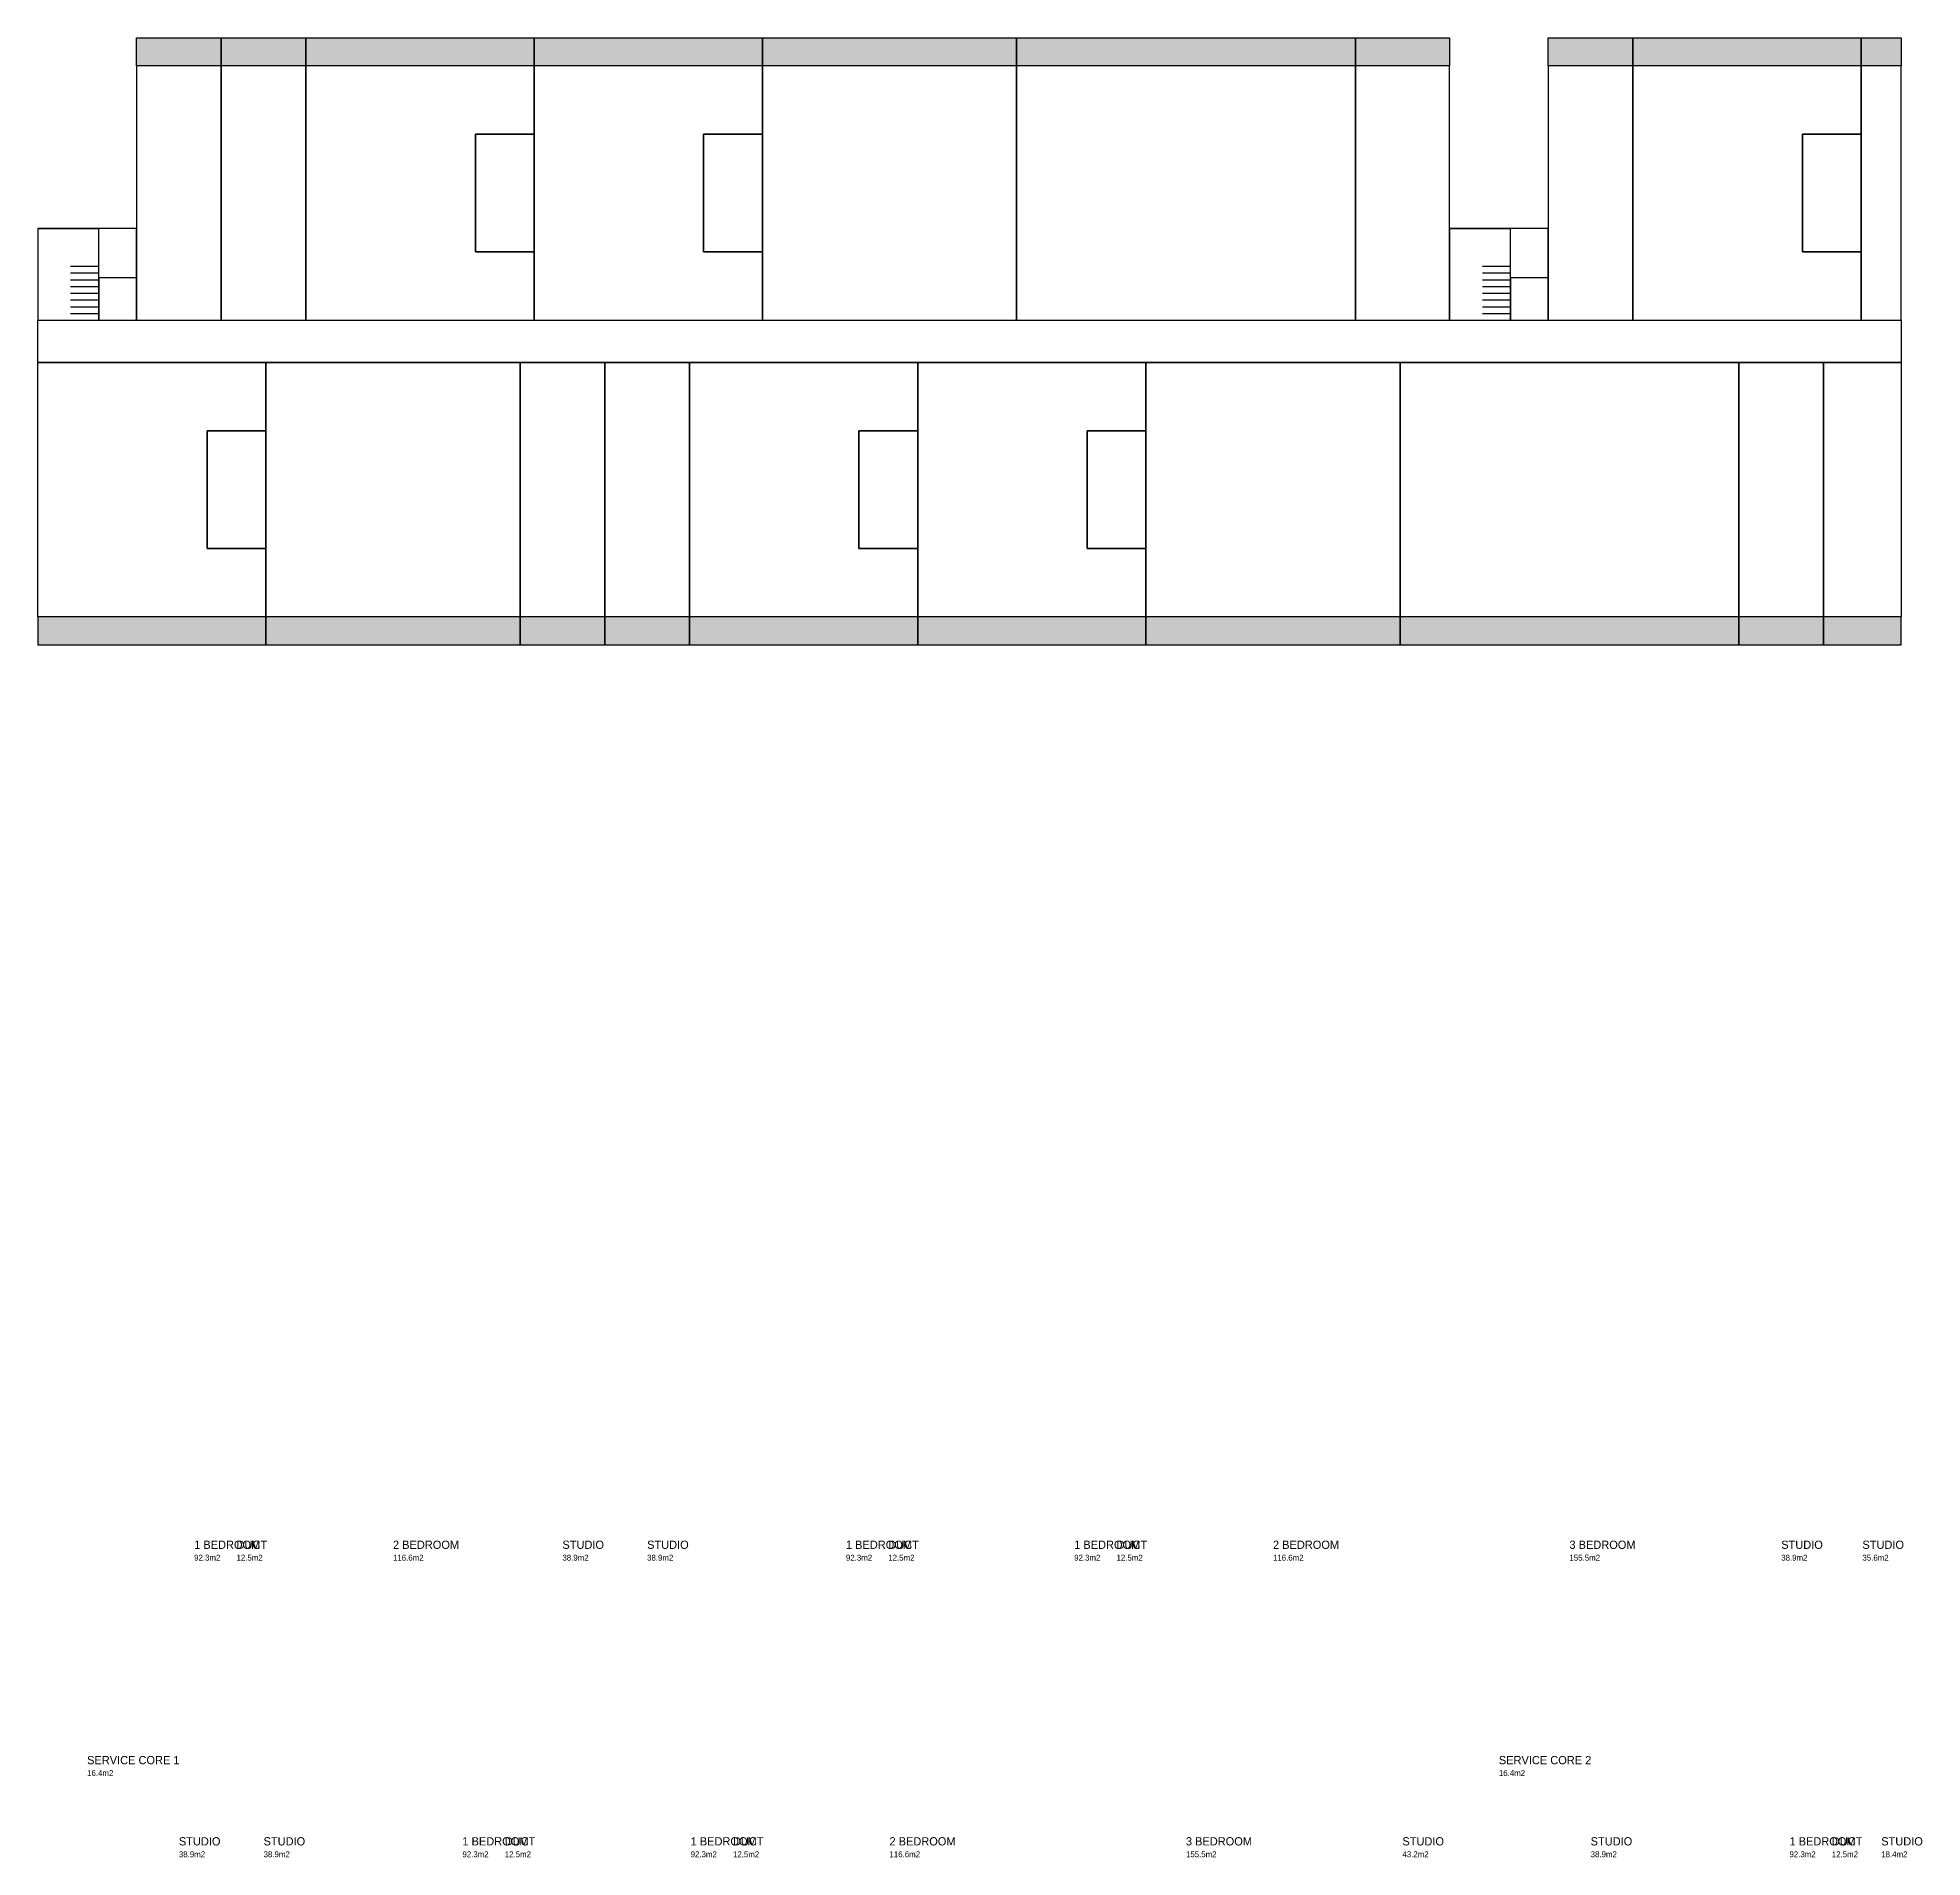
# Model space of a CAD drawing. Header units: metres. Extents: x 18 to 98.1, y -35.6 to 41.7.
import ezdxf

# ---------------------------------------------------------------- set-up
doc = ezdxf.new("R2010")
doc.units = ezdxf.units.M
for name, color, linetype in [('A-BALC', 4, 'Continuous'), ('A-CIRC', 8, 'Continuous'), ('A-CORE', 30, 'Continuous'), ('A-DOOR', 1, 'Continuous'), ('A-HATCH', 251, 'Continuous'), ('A-TEXT', 3, 'Continuous'), ('A-WALL', 7, 'Continuous')]:
    doc.layers.add(name, color=color, linetype=linetype)

msp = doc.modelspace()

# ---------------------------------------------------------------- hatches: boundary and pattern name
at = {"layer": 'A-HATCH'}
for points in [[(25.8, 40.5), (22.2, 40.5), (22.2, 41.7), (25.8, 41.7)], [(29.4, 40.5), (25.8, 40.5), (25.8, 41.7), (29.4, 41.7)], [(39.1, 40.5), (29.4, 40.5), (29.4, 41.7), (39.1, 41.7)], [(48.8, 40.5), (39.1, 40.5), (39.1, 41.7), (48.8, 41.7)], [(59.6, 40.5), (48.8, 40.5), (48.8, 41.7), (59.6, 41.7)], [(74, 40.5), (59.6, 40.5), (59.6, 41.7), (74, 41.7)], [(78, 40.5), (74, 40.5), (74, 41.7), (78, 41.7)], [(85.8, 40.5), (82.2, 40.5), (82.2, 41.7), (85.8, 41.7)], [(95.5, 40.5), (85.8, 40.5), (85.8, 41.7), (95.5, 41.7)], [(97.2, 40.5), (95.5, 40.5), (95.5, 41.7), (97.2, 41.7)], [(27.7, 17.1), (18, 17.1), (18, 15.9), (27.7, 15.9)], [(38.5, 17.1), (27.7, 17.1), (27.7, 15.9), (38.5, 15.9)], [(42.1, 17.1), (38.5, 17.1), (38.5, 15.9), (42.1, 15.9)], [(45.7, 17.1), (42.1, 17.1), (42.1, 15.9), (45.7, 15.9)], [(55.4, 17.1), (45.7, 17.1), (45.7, 15.9), (55.4, 15.9)], [(65.1, 17.1), (55.4, 17.1), (55.4, 15.9), (65.1, 15.9)], [(75.9, 17.1), (65.1, 17.1), (65.1, 15.9), (75.9, 15.9)], [(90.3, 17.1), (75.9, 17.1), (75.9, 15.9), (90.3, 15.9)], [(93.9, 17.1), (90.3, 17.1), (90.3, 15.9), (93.9, 15.9)], [(97.2, 17.1), (93.9, 17.1), (93.9, 15.9), (97.2, 15.9)]]:
    msp.add_hatch(color=7, dxfattribs=at).paths.add_polyline_path(points)

# ---------------------------------------------------------------- linework, layer by layer
at = {"layer": 'A-BALC'}
for points in [[(25.8, 40.5), (22.2, 40.5), (22.2, 41.7), (25.8, 41.7)], [(29.4, 40.5), (25.8, 40.5), (25.8, 41.7), (29.4, 41.7)], [(39.1, 40.5), (29.4, 40.5), (29.4, 41.7), (39.1, 41.7)], [(48.8, 40.5), (39.1, 40.5), (39.1, 41.7), (48.8, 41.7)], [(59.6, 40.5), (48.8, 40.5), (48.8, 41.7), (59.6, 41.7)], [(74, 40.5), (59.6, 40.5), (59.6, 41.7), (74, 41.7)], [(78, 40.5), (74, 40.5), (74, 41.7), (78, 41.7)], [(85.8, 40.5), (82.2, 40.5), (82.2, 41.7), (85.8, 41.7)], [(95.5, 40.5), (85.8, 40.5), (85.8, 41.7), (95.5, 41.7)], [(97.2, 40.5), (95.5, 40.5), (95.5, 41.7), (97.2, 41.7)], [(27.7, 17.1), (18, 17.1), (18, 15.9), (27.7, 15.9)], [(38.5, 17.1), (27.7, 17.1), (27.7, 15.9), (38.5, 15.9)], [(42.1, 17.1), (38.5, 17.1), (38.5, 15.9), (42.1, 15.9)], [(45.7, 17.1), (42.1, 17.1), (42.1, 15.9), (45.7, 15.9)], [(55.4, 17.1), (45.7, 17.1), (45.7, 15.9), (55.4, 15.9)], [(65.1, 17.1), (55.4, 17.1), (55.4, 15.9), (65.1, 15.9)], [(75.9, 17.1), (65.1, 17.1), (65.1, 15.9), (75.9, 15.9)], [(90.3, 17.1), (75.9, 17.1), (75.9, 15.9), (90.3, 15.9)], [(93.9, 17.1), (90.3, 17.1), (90.3, 15.9), (93.9, 15.9)], [(97.2, 17.1), (93.9, 17.1), (93.9, 15.9), (97.2, 15.9)]]:
    msp.add_lwpolyline(points, close=True, dxfattribs=at)
at = {"layer": 'A-CIRC'}
msp.add_lwpolyline([(18, 29.7), (97.2, 29.7), (97.2, 27.9), (18, 27.9)], close=True, dxfattribs=at)
at = {"layer": 'A-CORE'}
for p, q in [((19.4, 31.9933), (20.6, 31.9933)), ((19.4, 31.7067), (20.6, 31.7067)), ((19.4, 31.42), (20.6, 31.42)), ((79.4, 31.9933), (80.6, 31.9933)), ((79.4, 31.7067), (80.6, 31.7067)), ((79.4, 31.42), (80.6, 31.42)), ((19.4, 31.1333), (20.6, 31.1333)), ((19.4, 30.8467), (20.6, 30.8467)), ((19.4, 30.56), (20.6, 30.56)), ((79.4, 31.1333), (80.6, 31.1333)), ((79.4, 30.8467), (80.6, 30.8467)), ((79.4, 30.56), (80.6, 30.56)), ((18.2867, 29.7), (19.4867, 29.7)), ((18.5733, 29.7), (19.7733, 29.7)), ((18.86, 29.7), (20.06, 29.7)), ((19.1467, 29.7), (20.3467, 29.7)), ((19.4, 30.2733), (20.6, 30.2733)), ((19.4, 29.9867), (20.6, 29.9867)), ((19.4333, 29.7), (20.6333, 29.7)), ((19.72, 29.7), (20.92, 29.7)), ((20.0067, 29.7), (21.2067, 29.7)), ((20.2933, 29.7), (21.4933, 29.7)), ((78.2867, 29.7), (79.4867, 29.7)), ((78.5733, 29.7), (79.7733, 29.7)), ((78.86, 29.7), (80.06, 29.7)), ((79.1467, 29.7), (80.3467, 29.7)), ((79.4, 30.2733), (80.6, 30.2733)), ((79.4, 29.9867), (80.6, 29.9867)), ((79.4333, 29.7), (80.6333, 29.7)), ((79.72, 29.7), (80.92, 29.7)), ((80.0067, 29.7), (81.2067, 29.7)), ((80.2933, 29.7), (81.4933, 29.7))]:
    msp.add_line(p, q, dxfattribs=at)
for points in [[(18, 29.7), (20.6, 29.7), (20.6, 33.58), (18, 33.58)], [(78, 29.7), (80.6, 29.7), (80.6, 33.58), (78, 33.58)], [(20.6, 29.7), (22.2, 29.7), (22.2, 31.5), (20.6, 31.5)], [(80.6, 29.7), (82.2, 29.7), (82.2, 31.5), (80.6, 31.5)]]:
    msp.add_lwpolyline(points, close=True, dxfattribs=at)
at = {"layer": 'A-DOOR'}
for p, q in [((23.55, 29.7), (24.45, 29.7)), ((27.15, 29.7), (28.05, 29.7)), ((33.8, 29.7), (34.7, 29.7)), ((43.5, 29.7), (44.4, 29.7)), ((53.75, 29.7), (54.65, 29.7)), ((66.35, 29.7), (67.25, 29.7)), ((75.55, 29.7), (76.45, 29.7)), ((83.55, 29.7), (84.45, 29.7)), ((90.2, 29.7), (91.1, 29.7)), ((95.9, 29.7), (96.8, 29.7)), ((22.4, 27.9), (23.3, 27.9)), ((32.65, 27.9), (33.55, 27.9)), ((39.85, 27.9), (40.75, 27.9)), ((43.45, 27.9), (44.35, 27.9)), ((50.1, 27.9), (51, 27.9)), ((59.8, 27.9), (60.7, 27.9)), ((70.05, 27.9), (70.95, 27.9)), ((82.65, 27.9), (83.55, 27.9)), ((91.65, 27.9), (92.55, 27.9)), ((95.1, 27.9), (96, 27.9))]:
    msp.add_line(p, q, dxfattribs=at)
at = {"layer": 'A-WALL'}
for points in [[(22.2, 29.7), (25.8, 29.7), (25.8, 40.5), (22.2, 40.5)], [(25.8, 29.7), (29.4, 29.7), (29.4, 40.5), (25.8, 40.5)], [(29.4, 29.7), (39.1, 29.7), (39.1, 32.6), (36.6, 32.6), (36.6, 37.6), (39.1, 37.6), (39.1, 40.5), (29.4, 40.5)], [(39.1, 29.7), (48.8, 29.7), (48.8, 32.6), (46.3, 32.6), (46.3, 37.6), (48.8, 37.6), (48.8, 40.5), (39.1, 40.5)], [(48.8, 29.7), (59.6, 29.7), (59.6, 40.5), (48.8, 40.5)], [(59.6, 29.7), (74, 29.7), (74, 40.5), (59.6, 40.5)], [(74, 29.7), (78, 29.7), (78, 40.5), (74, 40.5)], [(82.2, 29.7), (85.8, 29.7), (85.8, 40.5), (82.2, 40.5)], [(85.8, 29.7), (95.5, 29.7), (95.5, 32.6), (93, 32.6), (93, 37.6), (95.5, 37.6), (95.5, 40.5), (85.8, 40.5)], [(95.5, 29.7), (97.2, 29.7), (97.2, 40.5), (95.5, 40.5)], [(36.6, 32.6), (39.1, 32.6), (39.1, 37.6), (36.6, 37.6)], [(46.3, 32.6), (48.8, 32.6), (48.8, 37.6), (46.3, 37.6)], [(93, 32.6), (95.5, 32.6), (95.5, 37.6), (93, 37.6)], [(18, 29.7), (22.2, 29.7), (22.2, 33.6), (18, 33.6)], [(78, 29.7), (82.2, 29.7), (82.2, 33.6), (78, 33.6)], [(18, 27.9), (27.7, 27.9), (27.7, 25), (25.2, 25), (25.2, 20), (27.7, 20), (27.7, 17.1), (18, 17.1)], [(27.7, 27.9), (38.5, 27.9), (38.5, 17.1), (27.7, 17.1)], [(38.5, 27.9), (42.1, 27.9), (42.1, 17.1), (38.5, 17.1)], [(42.1, 27.9), (45.7, 27.9), (45.7, 17.1), (42.1, 17.1)], [(45.7, 27.9), (55.4, 27.9), (55.4, 25), (52.9, 25), (52.9, 20), (55.4, 20), (55.4, 17.1), (45.7, 17.1)], [(55.4, 27.9), (65.1, 27.9), (65.1, 25), (62.6, 25), (62.6, 20), (65.1, 20), (65.1, 17.1), (55.4, 17.1)], [(65.1, 27.9), (75.9, 27.9), (75.9, 17.1), (65.1, 17.1)], [(75.9, 27.9), (90.3, 27.9), (90.3, 17.1), (75.9, 17.1)], [(90.3, 27.9), (93.9, 27.9), (93.9, 17.1), (90.3, 17.1)], [(93.9, 27.9), (97.2, 27.9), (97.2, 17.1), (93.9, 17.1)], [(25.2, 25), (27.7, 25), (27.7, 20), (25.2, 20)], [(52.9, 25), (55.4, 25), (55.4, 20), (52.9, 20)], [(62.6, 25), (65.1, 25), (65.1, 20), (62.6, 20)]]:
    msp.add_lwpolyline(points, close=True, dxfattribs=at)

# ---------------------------------------------------------------- texts
at = {"layer": 'A-TEXT'}
for s, height, p in [('1 BEDROOM', 0.35, (24.65, -22.5)), ('DUCT', 0.35, (26.45, -22.5)), ('2 BEDROOM', 0.35, (33.1, -22.5)), ('STUDIO', 0.35, (40.3, -22.5)), ('STUDIO', 0.35, (43.9, -22.5)), ('1 BEDROOM', 0.35, (52.35, -22.5)), ('DUCT', 0.35, (54.15, -22.5)), ('1 BEDROOM', 0.35, (62.05, -22.5)), ('DUCT', 0.35, (63.85, -22.5)), ('2 BEDROOM', 0.35, (70.5, -22.5)), ('3 BEDROOM', 0.35, (83.1, -22.5)), ('STUDIO', 0.35, (92.1, -22.5)), ('STUDIO', 0.35, (95.55, -22.5)), ('92.3m2', 0.25, (24.65, -23)), ('12.5m2', 0.25, (26.45, -23)), ('116.6m2', 0.25, (33.1, -23)), ('38.9m2', 0.25, (40.3, -23)), ('38.9m2', 0.25, (43.9, -23)), ('92.3m2', 0.25, (52.35, -23)), ('12.5m2', 0.25, (54.15, -23)), ('92.3m2', 0.25, (62.05, -23)), ('12.5m2', 0.25, (63.85, -23)), ('116.6m2', 0.25, (70.5, -23)), ('155.5m2', 0.25, (83.1, -23)), ('38.9m2', 0.25, (92.1, -23)), ('35.6m2', 0.25, (95.55, -23)), ('SERVICE CORE 1', 0.35, (20.1, -31.65)), ('16.4m2', 0.25, (20.1, -32.15)), ('SERVICE CORE 2', 0.35, (80.1, -31.65)), ('16.4m2', 0.25, (80.1, -32.15)), ('STUDIO', 0.35, (24, -35.1)), ('STUDIO', 0.35, (27.6, -35.1)), ('1 BEDROOM', 0.35, (36.05, -35.1)), ('DUCT', 0.35, (37.85, -35.1)), ('1 BEDROOM', 0.35, (45.75, -35.1)), ('DUCT', 0.35, (47.55, -35.1)), ('2 BEDROOM', 0.35, (54.2, -35.1)), ('3 BEDROOM', 0.35, (66.8, -35.1)), ('STUDIO', 0.35, (76, -35.1)), ('STUDIO', 0.35, (84, -35.1)), ('1 BEDROOM', 0.35, (92.45, -35.1)), ('DUCT', 0.35, (94.25, -35.1)), ('STUDIO', 0.35, (96.35, -35.1)), ('38.9m2', 0.25, (24, -35.6)), ('38.9m2', 0.25, (27.6, -35.6)), ('92.3m2', 0.25, (36.05, -35.6)), ('12.5m2', 0.25, (37.85, -35.6)), ('92.3m2', 0.25, (45.75, -35.6)), ('12.5m2', 0.25, (47.55, -35.6)), ('116.6m2', 0.25, (54.2, -35.6)), ('155.5m2', 0.25, (66.8, -35.6)), ('43.2m2', 0.25, (76, -35.6)), ('38.9m2', 0.25, (84, -35.6)), ('92.3m2', 0.25, (92.45, -35.6)), ('12.5m2', 0.25, (94.25, -35.6)), ('18.4m2', 0.25, (96.35, -35.6))]:
    msp.add_text(s, height=height, dxfattribs=at).set_placement(p)

doc.saveas('drawing.dxf')
